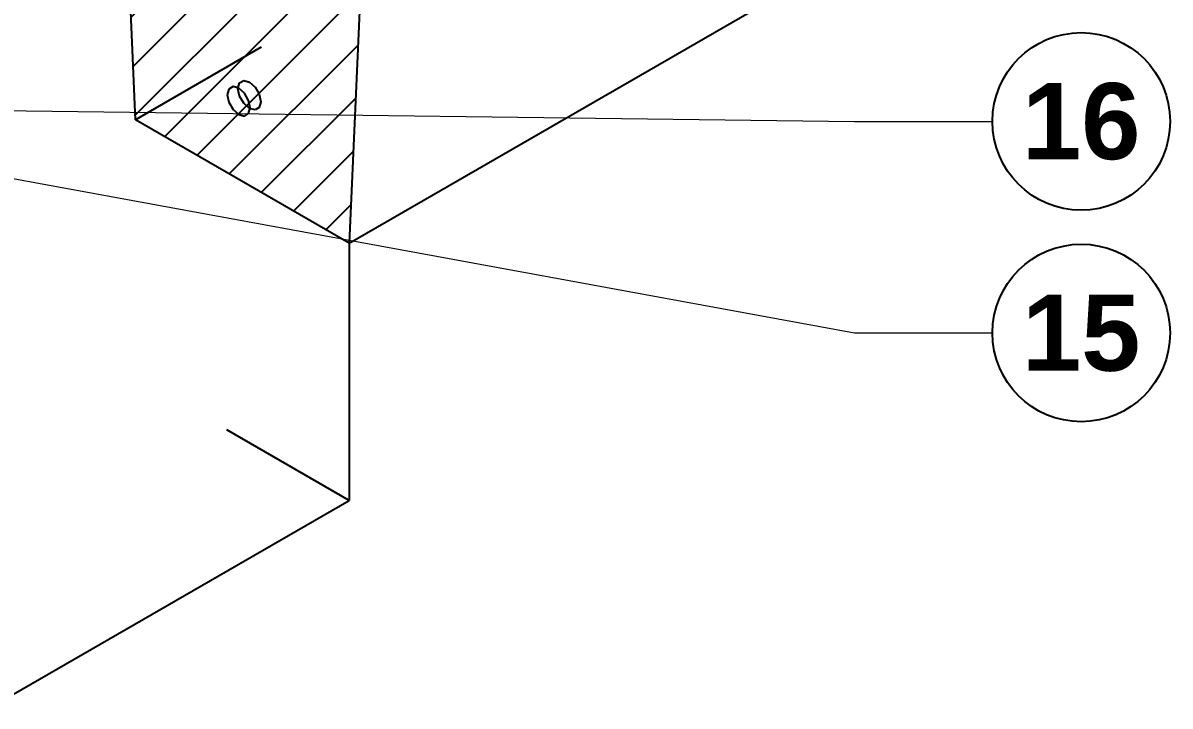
# Model space of a CAD drawing. Header units: millimetres. Extents: x 0 to 297, y 0 to 420.
# Drawn here: x 138.4 to 168.75, y 136.51 to 154.59 of the extents above; entities that cross this region are included whole.
import ezdxf
from ezdxf.enums import TextEntityAlignment as Align

# ---------------------------------------------------------------- set-up
doc = ezdxf.new("R2010")
doc.units = ezdxf.units.MM
for name, color, linetype in [('2-AXO-ARISTAS', 7, 'Continuous'), ('2-AXO-RAYADOS', 8, 'Continuous'), ('3-TEXTOS', 7, 'Continuous')]:
    doc.layers.add(name, color=color, linetype=linetype)
doc.styles.add('ARIAL-NEGRITA', font='arialbd.ttf')

msp = doc.modelspace()

# ---------------------------------------------------------------- hatches: boundary and pattern name
at = {"layer": '2-AXO-RAYADOS'}
h = msp.add_hatch(dxfattribs=at)
h.set_pattern_fill('ANSI31', color=8, scale=0.3)
h.paths.add_polyline_path([(148.447, 180.598), (148.447, 180.598), (148.447, 180.598), (148.447, 180.598), (148.447, 180.598), (148.447, 180.598), (148.447, 180.598), (148.447, 180.598), (148.447, 180.598), (148.447, 180.598), (148.447, 180.598), (148.447, 180.598), (148.447, 180.598), (148.447, 180.599), (148.447, 180.599), (148.447, 180.599), (148.447, 180.599), (148.447, 180.599), (148.447, 180.599), (148.447, 180.599), (148.447, 180.599), (148.447, 180.599), (148.447, 180.599), (148.447, 180.599), (148.447, 180.599), (148.447, 180.599), (148.447, 180.599), (148.447, 180.599), (148.447, 180.599), (148.447, 180.599), (148.447, 180.599), (148.447, 180.599), (148.447, 180.599), (148.447, 180.599), (148.447, 180.599), (148.447, 180.599), (148.447, 180.599), (148.447, 180.599), (148.447, 180.6), (148.447, 180.6), (148.447, 180.6), (148.447, 180.6), (148.446, 180.6), (148.446, 180.6), (148.446, 180.6), (139.961, 185.499), (139.961, 185.499), (139.961, 185.499), (139.961, 185.499), (139.96, 185.499), (139.96, 185.499), (139.96, 185.499), (139.96, 185.499), (139.96, 185.499), (139.959, 185.499), (139.959, 185.499), (139.959, 185.499), (139.959, 185.499), (139.959, 185.498), (139.959, 185.498), (139.959, 185.498), (139.958, 185.498), (139.958, 185.498), (139.958, 185.498), (139.958, 185.497), (139.958, 185.497), (139.958, 185.497), (139.958, 185.497), (141.372, 152.02), (141.372, 152.02), (141.372, 152.02), (141.372, 152.02), (141.372, 152.02), (141.372, 152.02), (141.372, 152.02), (141.372, 152.02), (141.372, 152.02), (141.372, 152.02), (141.372, 152.02), (141.372, 152.02), (141.372, 152.02), (141.372, 152.02), (141.372, 152.02), (141.373, 152.02), (141.373, 152.02), (141.373, 152.02), (141.373, 152.02), (141.373, 152.02), (141.373, 152.02), (141.373, 152.02), (141.373, 152.02), (141.373, 152.019), (141.373, 152.019), (141.373, 152.019), (141.373, 152.019), (141.373, 152.019), (141.373, 152.019), (141.373, 152.019), (141.373, 152.019), (141.373, 152.019), (141.373, 152.019), (141.373, 152.019), (141.373, 152.019), (141.373, 152.019), (141.373, 152.019), (141.373, 152.019), (141.373, 152.019), (141.373, 152.019), (141.373, 152.019), (141.373, 152.019), (141.373, 152.019), (147.03, 148.753), (147.03, 148.753), (147.031, 148.753), (147.031, 148.753), (147.031, 148.753), (147.031, 148.753), (147.031, 148.753), (147.032, 148.753), (147.032, 148.753), (147.032, 148.753), (147.032, 148.753), (147.032, 148.753), (147.032, 148.753), (147.033, 148.753), (147.033, 148.753), (147.033, 148.753), (147.033, 148.754), (147.033, 148.754), (147.033, 148.754), (147.033, 148.754), (147.033, 148.754), (147.033, 148.754), (148.447, 180.598), (148.447, 180.598)])

# ---------------------------------------------------------------- linework, layer by layer
at = {"layer": '2-AXO-ARISTAS', "lineweight": 25}
for p, q in [((141.374, 152.021), (139.96, 185.497)), ((148.445, 180.598), (147.031, 148.755)), ((147.031, 148.755), (165.887, 159.641)), ((144.702, 153.942), (141.374, 152.021)), ((144.09, 152.848), (144.13, 152.999)), ((144.13, 152.999), (144.241, 153.063)), ((144.241, 153.063), (144.391, 153.022)), ((144.391, 153.022), (144.542, 152.888)), ((143.847, 152.835), (143.807, 152.685)), ((143.807, 152.685), (143.847, 152.487)), ((143.958, 152.899), (143.847, 152.835)), ((144.109, 152.859), (143.958, 152.899)), ((144.13, 152.65), (144.09, 152.848)), ((144.259, 152.725), (144.109, 152.859)), ((144.37, 152.534), (144.259, 152.725)), ((144.542, 152.888), (144.653, 152.697)), ((144.653, 152.697), (144.693, 152.5)), ((143.847, 152.487), (143.958, 152.296)), ((144.241, 152.459), (144.13, 152.65)), ((144.391, 152.325), (144.241, 152.459)), ((144.41, 152.336), (144.37, 152.534)), ((144.693, 152.5), (144.653, 152.349)), ((143.958, 152.296), (144.109, 152.162)), ((144.109, 152.162), (144.259, 152.122)), ((144.259, 152.122), (144.37, 152.185)), ((144.37, 152.185), (144.41, 152.336)), ((144.542, 152.285), (144.391, 152.325)), ((144.653, 152.349), (144.542, 152.285)), ((147.031, 148.755), (141.374, 152.021)), ((147.031, 148.805), (147.031, 141.95)), ((147.031, 141.95), (143.796, 143.818)), ((137.603, 136.507), (147.031, 141.95))]:
    msp.add_line(p, q, dxfattribs=at)
at = {"layer": '3-TEXTOS', "lineweight": 13}
for points in [[(114.504, 152.565), (160.4, 151.979), (164.05, 151.979)], [(128.175, 152.293), (160.4, 146.379), (164.05, 146.379)]]:
    msp.add_lwpolyline(points, dxfattribs=at)
at = {"layer": '3-TEXTOS', "color": 18, "true_color": 0x000000}
for centre in [(166.4, 151.979), (166.4, 146.379)]:
    msp.add_circle(centre, 2.35, dxfattribs=at)

# ---------------------------------------------------------------- texts
at = {"layer": '3-TEXTOS', "style": 'ARIAL-NEGRITA'}
for s, p in [('16', (166.4, 150.979)), ('15', (166.4, 145.379))]:
    msp.add_text(s, height=2.016, dxfattribs=at).set_placement(p, align=Align.CENTER)

doc.saveas('drawing.dxf')
